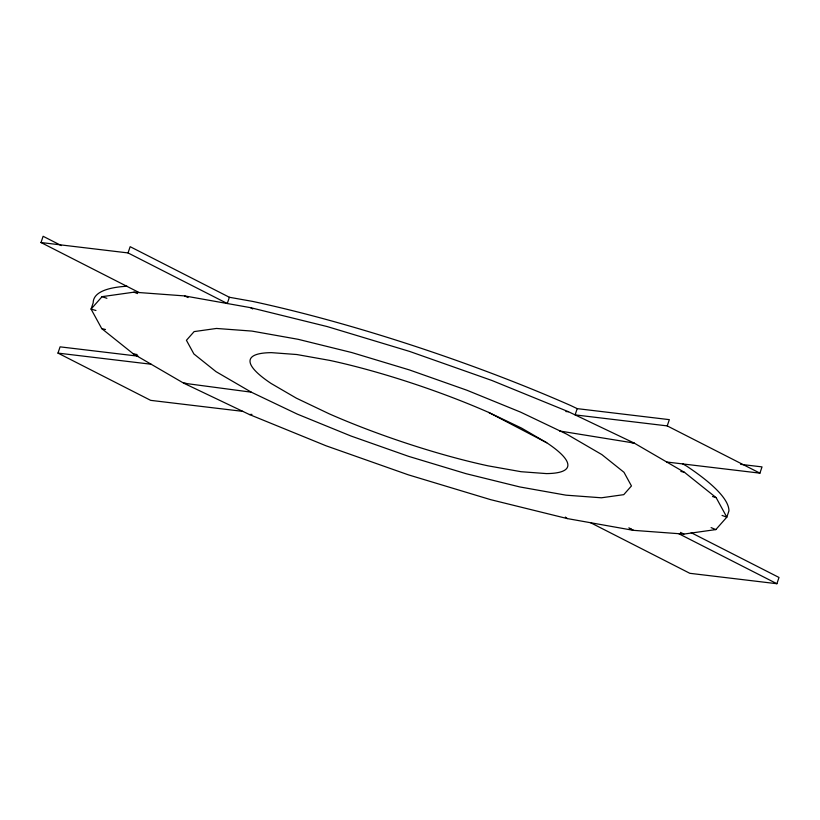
<?xml version="1.0" encoding="UTF-8"?>
<svg xmlns="http://www.w3.org/2000/svg" width="820" height="820" viewBox="0 0 820 820"><rect width="100%" height="100%" fill="white"/><g stroke="black" fill="none" stroke-linecap="round" stroke-linejoin="round"><path stroke-width="1.23" d="M139.113 292.545L41 242.535L43.111 236.283L61.367 245.59M242.792 411.363L150.665 400.355L57.974 353.102L60.085 346.85L138.149 356.177M41 242.535L128.033 252.929L130.154 246.687L229.374 297.27L252.652 301.411A335.001 58.753 18.7 0 1 570.525 405.449L577.208 408.637L669.335 419.645L667.224 425.898L575.097 414.889L577.208 408.637M229.374 297.27L227.263 303.513L128.033 252.929M666.742 462.019L759.914 473.15L762.026 466.898L740.624 464.345M590.625 522.73L689.845 573.313L776.889 583.717L779 577.464L691.157 532.682M722.041 515.421L726.817 517.164L716.147 497.648L684.536 472.371L634.147 443.056L568.414 411.702L491.805 380.439L409.559 351.411L327.262 326.585L250.541 307.664L184.602 295.917L133.967 292.166L102.059 296.656L91.071 309.089L101.742 328.605L133.352 353.881L183.741 383.196L249.475 414.551L326.073 445.803L408.329 474.831L490.616 499.657L567.348 518.588L633.276 530.325L683.921 534.076L715.829 529.587L726.817 517.164L728.929 510.911A335.001 58.753 18.7 0 0 686.647 466.119L682.466 463.689M249.475 414.551L251.976 414.366M565.882 411.558L568.414 411.702M186.273 383.411L183.741 383.196L251.299 392.175L297.311 414.12L350.939 436.004L408.514 456.32L466.119 473.704L519.829 486.947L565.974 495.167L601.429 497.791L623.764 494.655L631.451 485.952L623.979 472.289L601.859 454.598L566.589 434.077L520.567 412.122L466.949 390.248L409.375 369.922L351.77 352.549L298.06 339.295L251.904 331.085L216.459 328.451L194.125 331.598L186.427 340.3L193.899 353.963L216.029 371.655L251.299 392.175M57.974 353.102L151.136 364.234M559.547 430.982L634.147 443.056L631.636 442.595M133.352 353.881L137.094 354.537M101.742 328.605L105.472 329.496M680.825 471.418L684.536 472.371M95.95 310.503L91.071 309.089L93.183 302.836A335.001 58.753 18.7 0 1 126.987 286.221M712.498 496.51L716.147 497.648M102.059 296.656L106.897 298.306M133.967 292.166L137.493 293.57M711.094 527.608L715.829 529.587M184.602 295.917L188.077 297.547M488.669 412.409L521.53 428.091L546.725 442.738A167.485 29.366 18.7 0 1 546.417 473.591L521.1 471.715L488.136 465.852A167.485 29.366 18.7 0 1 329.22 413.833L296.348 398.161L271.164 383.504A167.485 29.366 18.7 0 1 271.471 352.651L296.789 354.527L329.753 360.4A167.485 29.366 18.7 0 1 488.669 412.409L546.725 442.738M680.477 532.416L683.921 534.076M667.224 425.898L759.914 473.15M678.775 533.697L776.889 583.717M628.837 527.844L633.276 530.325L629.965 528.418M250.541 307.664L252.744 308.955M565.328 517.071L567.348 518.588"/></g></svg>
